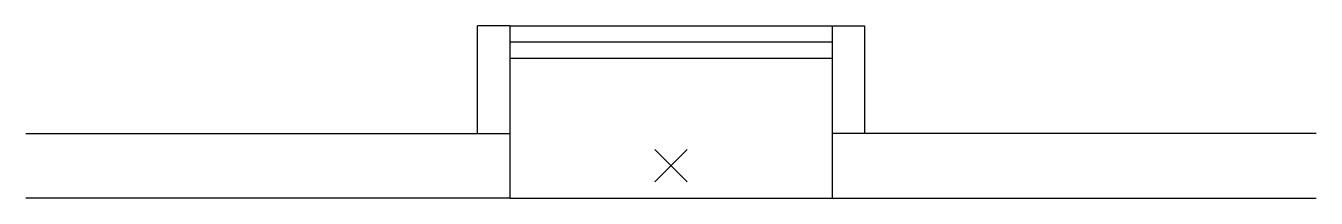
# Model space of a CAD drawing. Header units: metres. Extents: x -2400 to 2400, y -121 to 520.
import ezdxf

# ---------------------------------------------------------------- set-up
doc = ezdxf.new("R2010")
doc.units = ezdxf.units.M
doc.layers.add('_LOCK_', color=7, linetype='Continuous')

# ---------------------------------------------------------------- blocks, each defined once
blk = doc.blocks.new('_WDHOLE')
for points in [[(-2, 0.5), (-0.5, 0.5), (-0.5, -0.5), (-2, -0.5)], [(2, 0.5), (0.5, 0.5), (0.5, -0.5), (2, -0.5)]]:
    blk.add_lwpolyline(points)
blk = doc.blocks.new('_BASEPT')
at = {"color": 1}
for p, q in [((0.05, 0.05), (-0.05, -0.05)), ((-0.05, 0.05), (0.05, -0.05))]:
    blk.add_line(p, q, dxfattribs=at)

msp = doc.modelspace()

# ---------------------------------------------------------------- linework, layer by layer
for p, q in [((-600, 520.08), (600, 520.08)), ((-600, 460.08), (600, 460.08)), ((-600, 400.08), (600, 400.08)), ((-600, -120.64), (600, -120.64))]:
    msp.add_line(p, q)
for points in [[(-720.31, 119.36), (-720.31, 520.08)], [(-600, 520.08), (-720.31, 520.08)], [(-600, 520.08), (-600, -120.64)], [(600, 520.08), (720.31, 520.08)], [(600, 520.08), (600, -120.64)], [(720.31, 520.08), (720.31, 119.36)]]:
    msp.add_lwpolyline(points)

# ---------------------------------------------------------------- block references
at = {"layer": '_LOCK_', "xscale": 1200}
for name, yscale, zscale in [('_WDHOLE', 240, 240), ('_BASEPT', 1200, 1200)]:
    msp.add_blockref(name, (0, 0), dxfattribs=dict(at, yscale=yscale, zscale=zscale))

doc.saveas('drawing.dxf')
